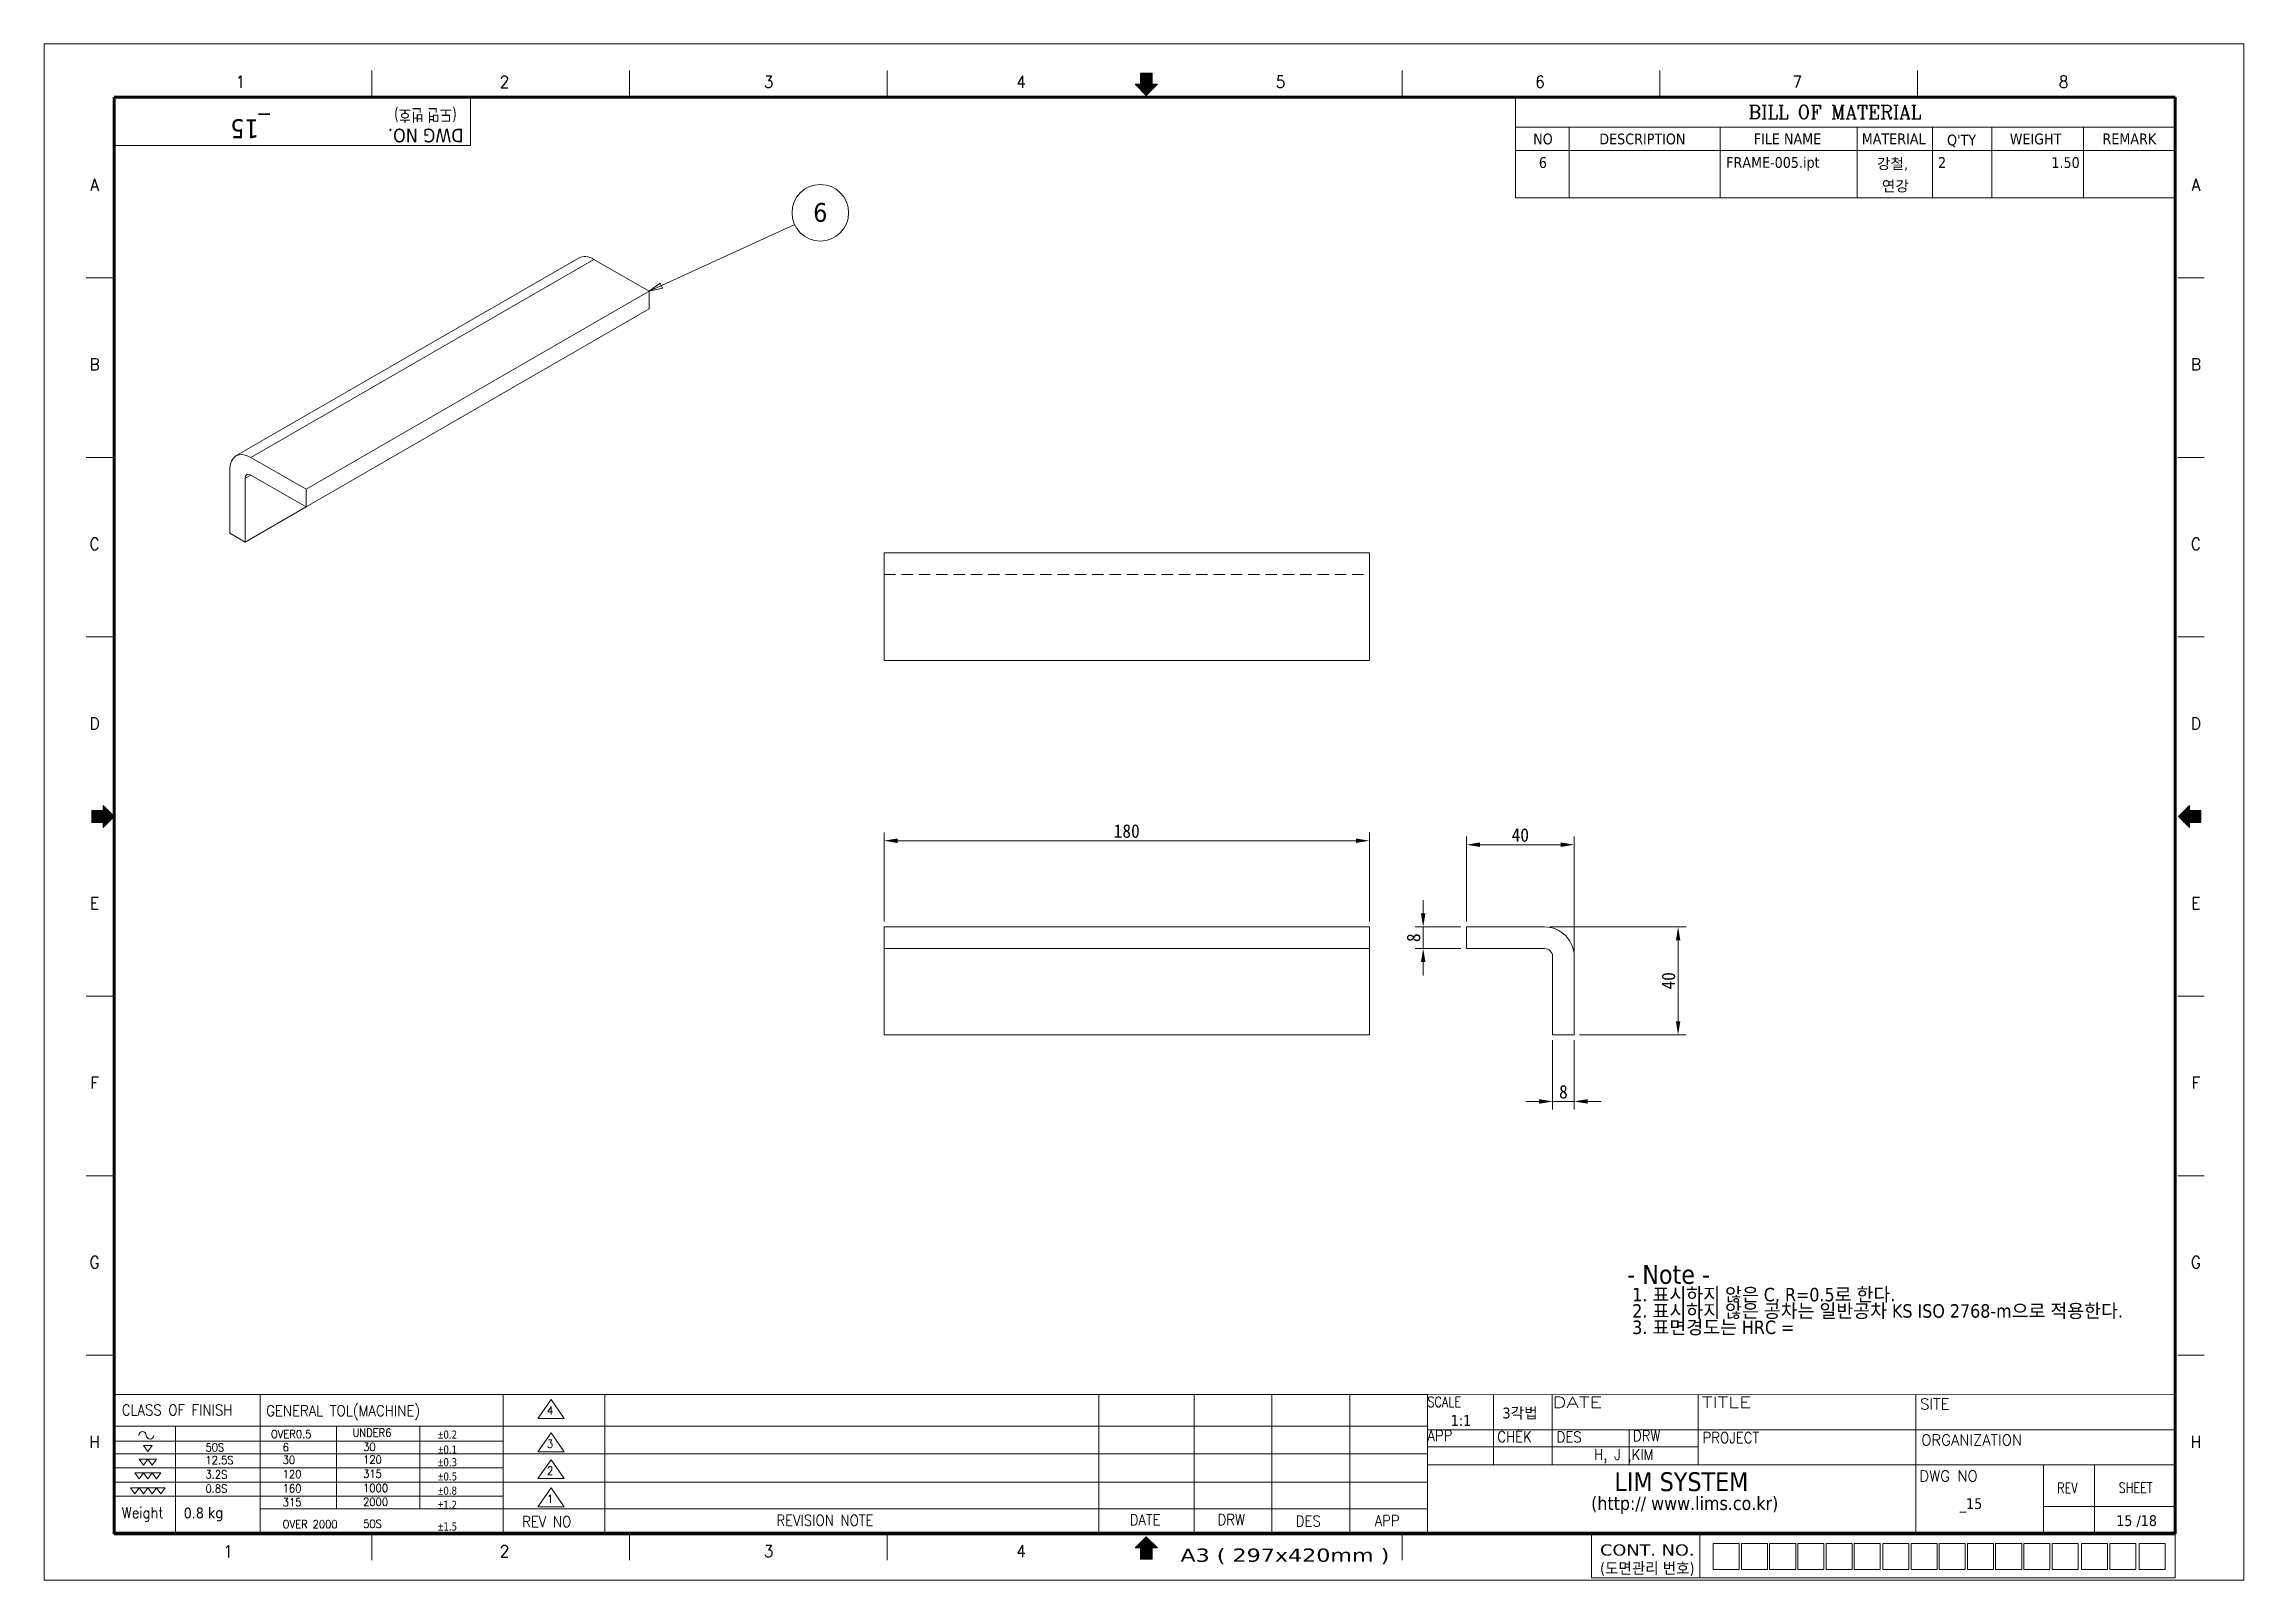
# Model space of a CAD drawing. Header units: millimetres. Extents: x 12 to 828, y 12 to 582.
import ezdxf
from ezdxf.enums import TextEntityAlignment as Align

# ---------------------------------------------------------------- set-up
doc = ezdxf.new("R2010")
doc.units = ezdxf.units.MM
doc.header["$LTSCALE"] = 2
doc.linetypes.add('HIDDEN', pattern=[9.525, 6.35, -3.175])
doc.layers.get('0').update_dxf_attribs({"lineweight": 18})
for name, color, linetype, lineweight in [('SkizziergeometrieWIN-ISO', 7, 'Continuous', 50), ('가는실선_A4', 7, 'Continuous', 5), ('경계(ISO)', 7, 'Continuous', 70), ('굵은실선_A3', 7, 'Continuous', 18), ('제목(ISO)', 7, 'Continuous', 50)]:
    doc.layers.add(name, color=color, linetype=linetype, lineweight=lineweight)
for name, color, linetype, lineweight, true_color in [('가는실선_A3', 9, 'Continuous', 5, 0x808080), ('가는파선_A3', 7, 'HIDDEN', 13, 0x008000), ('해치선_A3', 1, 'Continuous', 5, 0xff0000)]:
    doc.layers.add(name, color=color, linetype=linetype, lineweight=lineweight, true_color=true_color)
doc.styles.add('_ __ (ISO)', font='tahoma.ttf')
doc.styles.add('A3_DS_PartList', font='RomanC.shx')
doc.styles.add('A3_DS_TB02', font='tahoma.ttf')
doc.styles.add('ROMANC_37', font='tahoma.ttf')
doc.styles.add('ROMANC_61', font='ROMANC.shx')
doc.styles.add('주 텍스트 (ISO)', font='tahoma.ttf')
doc.styles.add('주문자_A3(3.5)', font='tahoma.ttf')
doc.styles.add('치수문자_A3(2.5)', font='')
doc.styles.add('텍스트 스타일12', font='tahoma.ttf')
doc.styles.add('텍스트 스타일171', font='ROMANC.shx', dxfattribs={"width": 0.9})
doc.styles.add('텍스트 스타일206', font='ROMANC.shx', dxfattribs={"width": 1.11072})
doc.styles.add('텍스트 스타일208', font='ROMANC.shx', dxfattribs={"width": 1.194322})
doc.styles.add('텍스트 스타일211', font='ROMANC.shx', dxfattribs={"width": 0.9})
doc.styles.add('텍스트 스타일213', font='RomanC.shx', dxfattribs={"width": 0.9})
doc.styles.add('텍스트 스타일233', font='RomanC.shx')
doc.styles.add('텍스트 스타일36', font='ROMANC.shx', dxfattribs={"width": 0.941937})
doc.styles.add('텍스트 스타일42', font='tahoma.ttf', dxfattribs={"width": 1.378837})
doc.styles.add('텍스트 스타일46', font='tahoma.ttf', dxfattribs={"width": 0.862937})
doc.styles.add('텍스트 스타일48', font='tahoma.ttf', dxfattribs={"width": 1.258573})
doc.styles.add('텍스트 스타일52', font='tahoma.ttf', dxfattribs={"width": 0.8})
doc.styles.add('텍스트 스타일65', font='romans.shx', dxfattribs={"width": 0.8})
doc.styles.get('치수문자_A3(2.5)').set_extended_font_data('GulimChe')
doc.dimstyles.new('치수_A3(2.5)', dxfattribs={"dimscale": 2, "dimtxt": 2.5, "dimasz": 2.5, "dimexe": 1.5, "dimexo": 1, "dimgap": 0.5, "dimtad": 1, "dimtoh": 1, "dimdec": 1, "dimrnd": 1e-08, "dimdsep": 46, "dimtxsty": '치수문자_A3(2.5)', "dimcen": 0.09, "dimdle": 10, "dimclrd": 8, "dimclre": 8, "dimclrt": 7, "dimadec": 1, "dimazin": 2, "dimtfac": 0.8, "dimtmove": 0, "dimatfit": 3, "dimfxl": 1, "dimtolj": 1, "dimtzin": 0, "dimlwd": -1, "dimlwe": -1, "dimarcsym": 0})

# ---------------------------------------------------------------- blocks, each defined once
blk = doc.blocks.new('경계 A3_경계')
for points in [[(405.98, 148.76), (403.92, 148.76), (403.92, 149.72), (401.86, 147.66), (403.92, 145.6), (403.92, 146.56), (405.98, 146.56)], [(211.52, 9.9), (211.52, 11.96), (212.48, 11.96), (210.42, 14.01), (208.36, 11.96), (209.32, 11.96), (209.32, 9.9)]]:
    blk.add_hatch(color=7).paths.add_polyline_path(points)
at = {"layer": '가는실선_A3'}
blk.add_hatch(color=7, dxfattribs=at).paths.add_polyline_path([(14.9, 148.76), (14.9, 146.56), (16.96, 146.56), (16.96, 145.6), (19.02, 147.66), (16.96, 149.72), (16.96, 148.76)])
at = {"layer": '해치선_A3'}
blk.add_hatch(color=7, dxfattribs=at).paths.add_polyline_path([(211.52, 283.53), (212.48, 283.53), (210.42, 281.47), (208.36, 283.53), (209.32, 283.53), (209.32, 285.59), (211.52, 285.59)])
for p, q in [((208.36, 283.53), (209.32, 283.53)), ((210.42, 281.47), (208.36, 283.53)), ((209.32, 285.59), (211.52, 285.59)), ((209.32, 283.53), (209.32, 285.59)), ((211.52, 285.59), (211.52, 283.53)), ((211.52, 283.53), (212.48, 283.53)), ((403.92, 149.72), (401.86, 147.66)), ((401.86, 147.66), (403.92, 145.6)), ((403.92, 148.76), (403.92, 149.72)), ((405.98, 148.76), (403.92, 148.76)), ((405.98, 146.56), (405.98, 148.76)), ((403.92, 146.56), (405.98, 146.56)), ((403.92, 145.6), (403.92, 146.56)), ((210.42, 14.01), (208.36, 11.96)), ((212.48, 11.96), (210.42, 14.01)), ((292.99, 6.43), (292.99, 14.6)), ((208.36, 11.96), (209.32, 11.96)), ((209.32, 11.96), (209.32, 9.9)), ((209.32, 9.9), (211.52, 9.9)), ((211.52, 9.9), (211.52, 11.96)), ((211.52, 11.96), (212.48, 11.96))]:
    blk.add_line(p, q)
at = {"color": 7}
for p, q in [((16.96, 148.76), (14.9, 148.76)), ((14.9, 148.76), (14.9, 146.56)), ((16.96, 149.72), (16.96, 148.76)), ((19.02, 147.66), (16.96, 149.72)), ((16.96, 145.6), (19.02, 147.66)), ((403.92, 149.72), (401.86, 147.66)), ((401.86, 147.66), (403.92, 145.6)), ((403.92, 148.76), (403.92, 149.72)), ((405.98, 148.76), (403.92, 148.76)), ((405.98, 146.56), (405.98, 148.76)), ((14.9, 146.56), (16.96, 146.56)), ((16.96, 146.56), (16.96, 145.6)), ((403.92, 145.6), (403.92, 146.56)), ((403.92, 146.56), (405.98, 146.56)), ((210.42, 14.01), (208.36, 11.96)), ((212.48, 11.96), (210.42, 14.01)), ((208.36, 11.96), (209.32, 11.96)), ((209.32, 11.96), (209.32, 9.9)), ((209.32, 9.9), (211.52, 9.9)), ((211.52, 9.9), (211.52, 11.96)), ((211.52, 11.96), (212.48, 11.96))]:
    blk.add_line(p, q, dxfattribs=at)
at = {"layer": 'SkizziergeometrieWIN-ISO', "lineweight": 18}
for p, q in [((6, 291), (414, 291)), ((6, 6), (6, 291)), ((414, 291), (414, 6)), ((414, 6), (6, 6))]:
    blk.add_line(p, q, dxfattribs=at)
at = {"layer": '가는실선_A3', "color": 7}
for p, q in [((66.79, 281.16), (66.79, 286.06)), ((114.57, 281.16), (114.57, 286.06)), ((162.34, 281.16), (162.34, 286.06)), ((257.9, 281.16), (257.9, 286.06)), ((305.67, 281.16), (305.67, 286.06)), ((353.45, 281.16), (353.45, 286.06)), ((18.75, 247.62), (13.85, 247.62)), ((401.71, 247.62), (406.61, 247.62)), ((18.75, 214.3), (13.85, 214.3)), ((401.71, 214.3), (406.61, 214.3)), ((18.75, 180.98), (13.85, 180.98)), ((401.71, 180.98), (406.61, 180.98)), ((14.9, 148.76), (16.96, 148.76)), ((14.9, 146.56), (14.9, 148.76)), ((16.96, 148.76), (16.96, 149.72)), ((16.96, 149.72), (19.02, 147.66)), ((19.02, 147.66), (16.96, 145.6)), ((16.96, 146.56), (14.9, 146.56)), ((16.96, 145.6), (16.96, 146.56)), ((18.75, 114.34), (13.85, 114.34)), ((401.71, 114.34), (406.61, 114.34)), ((18.75, 81.02), (13.85, 81.02)), ((401.71, 81.02), (406.61, 81.02)), ((18.75, 47.7), (13.85, 47.7)), ((18.75, 47.7), (13.85, 47.7)), ((401.71, 47.7), (406.61, 47.7)), ((66.79, 14.6), (66.79, 9.7)), ((66.79, 14.6), (66.79, 9.7)), ((114.57, 14.6), (114.57, 9.7)), ((162.34, 14.6), (162.34, 9.7)), ((257.9, 14.6), (257.9, 9.7)), ((313.09, 14.6), (313.09, 6.55)), ((315.58, 12.77), (315.58, 7.95)), ((315.58, 12.77), (320.4, 12.77)), ((320.4, 12.77), (320.4, 7.95)), ((320.81, 12.77), (320.81, 7.95)), ((320.81, 12.77), (325.63, 12.77)), ((325.63, 12.77), (325.63, 7.95)), ((326.03, 12.77), (326.03, 7.95)), ((326.03, 12.77), (330.86, 12.77)), ((330.86, 12.77), (330.86, 7.95)), ((331.26, 12.77), (336.09, 12.77)), ((331.26, 12.77), (331.26, 7.95)), ((336.09, 12.77), (336.09, 7.95)), ((336.49, 12.77), (336.49, 7.95)), ((336.49, 12.77), (341.31, 12.77)), ((341.31, 12.77), (341.31, 7.95)), ((341.72, 12.77), (341.72, 7.95)), ((341.72, 12.77), (346.54, 12.77)), ((346.54, 12.77), (346.54, 7.95)), ((347.03, 12.77), (351.86, 12.77)), ((347.03, 12.77), (347.03, 7.95)), ((351.86, 12.77), (351.86, 7.95)), ((352.26, 12.77), (352.26, 7.95)), ((352.26, 12.77), (357.09, 12.77)), ((357.09, 12.77), (357.09, 7.95)), ((357.49, 12.77), (357.49, 7.95)), ((357.49, 12.77), (362.31, 12.77)), ((362.31, 12.77), (362.31, 7.95)), ((362.72, 12.77), (362.72, 7.95)), ((362.72, 12.77), (367.54, 12.77)), ((367.54, 12.77), (367.54, 7.95)), ((367.94, 12.77), (372.77, 12.77)), ((367.94, 12.77), (367.94, 7.95)), ((372.77, 12.77), (372.77, 7.95)), ((373.17, 12.77), (373.17, 7.95)), ((373.17, 12.77), (378, 12.77)), ((378, 12.77), (378, 7.95)), ((378.4, 12.77), (378.4, 7.95)), ((378.4, 12.77), (383.22, 12.77)), ((383.22, 12.77), (383.22, 7.95)), ((383.88, 12.77), (388.7, 12.77)), ((383.88, 12.77), (383.88, 7.95)), ((388.7, 12.77), (388.7, 7.95)), ((389.1, 12.77), (389.1, 7.95)), ((389.1, 12.77), (393.93, 12.77)), ((393.93, 12.77), (393.93, 7.95)), ((394.55, 12.77), (394.55, 7.95)), ((394.55, 12.77), (399.37, 12.77)), ((399.37, 12.77), (399.37, 7.95)), ((401.22, 14.6), (401.22, 6.43)), ((292.99, 6.43), (401.22, 6.43)), ((315.58, 7.95), (320.4, 7.95)), ((320.81, 7.95), (325.63, 7.95)), ((326.03, 7.95), (330.86, 7.95)), ((331.26, 7.95), (336.09, 7.95)), ((336.49, 7.95), (341.31, 7.95)), ((341.72, 7.95), (346.54, 7.95)), ((347.03, 7.95), (351.86, 7.95)), ((352.26, 7.95), (357.09, 7.95)), ((357.49, 7.95), (362.31, 7.95)), ((362.72, 7.95), (367.54, 7.95)), ((367.94, 7.95), (372.77, 7.95)), ((373.17, 7.95), (378, 7.95)), ((378.4, 7.95), (383.22, 7.95)), ((383.88, 7.95), (388.7, 7.95)), ((389.1, 7.95), (393.93, 7.95)), ((394.55, 7.95), (399.37, 7.95))]:
    blk.add_line(p, q, dxfattribs=at)
at = {"layer": '가는실선_A3', "color": 7, "lineweight": 60}
for p, q in [((19.02, 281.16), (19.02, 14.6)), ((401.22, 281.16), (19.02, 281.16)), ((401.22, 14.6), (401.22, 281.16)), ((19.02, 14.6), (401.22, 14.6))]:
    blk.add_line(p, q, dxfattribs=at)
at = {"layer": '가는실선_A3', "color": 7, "lineweight": 13}
for p in [(85.08, 280.98), (19.02, 272.16)]:
    blk.add_line(p, (85.08, 272.16), dxfattribs=at)
at = {"layer": '굵은실선_A3'}
blk.add_line((212.48, 283.53), (210.42, 281.47), dxfattribs=at)
at = {"layer": '가는실선_A3', "color": 7, "style": '텍스트 스타일36', "width": 0.941937}
for s, p in [('1', (42.42, 283.98)), ('2', (91.4, 283.98)), ('3', (140.38, 283.98)), ('4', (187.21, 283.98)), ('5', (235.33, 283.98)), ('6', (283.45, 283.98)), ('7', (331.14, 283.98)), ('8', (380.55, 283.98)), ('A', (15.38, 264.88)), ('A', (405.08, 264.88)), ('B', (15.38, 231.56)), ('B', (405.08, 231.56)), ('C', (15.38, 198.24)), ('C', (405.08, 198.24)), ('D', (15.38, 164.92)), ('D', (405.08, 164.92)), ('E', (15.38, 131.6)), ('E', (405.08, 131.6)), ('F', (15.38, 98.28)), ('F', (405.08, 98.28)), ('G', (15.38, 64.96)), ('G', (405.08, 64.96)), ('H', (15.38, 31.64)), ('H', (405.08, 31.64)), ('1', (40.11, 11.29)), ('2', (91.4, 11.34)), ('3', (140.38, 11.34)), ('4', (187.21, 11.34))]:
    blk.add_text(s, height=2.2, dxfattribs=at).set_placement(p, align=Align.MIDDLE_CENTER)
at = {"layer": '가는실선_A3', "color": 7, "style": '텍스트 스타일52', "width": 0.8}
blk.add_text('(도면 번호)', height=2.293, rotation=180, dxfattribs=at).set_placement((82.53, 278.93))
at = {"layer": '가는실선_A3', "color": 7, "style": 'ROMANC_37'}
blk.add_text('DWG NO.', height=2.527, rotation=180, dxfattribs=at).set_placement((83.82, 275.28))
at = {"layer": '가는실선_A3', "color": 7}
for s, height, style, width, p, p2 in [('CONT. NO.', 2.084, '텍스트 스타일48', 1.258564, (294.58, 10.53), (312.09, 10.53)), ('A3 ( 297x420mm )', 2.463, '텍스트 스타일42', 1.378315, (216.76, 9.38), (255.51, 9.38)), ('(도면관리 번호)', 2.084, '텍스트 스타일46', 0.982376, (294.58, 7.15), (312.09, 7.15))]:
    blk.add_text(s, height=height, dxfattribs=dict(at, style=style, width=width)).set_placement(p, p2, align=Align.FIT)
at = {"layer": '경계(ISO)', "insert": (44.22, 275.84), "char_height": 3.5, "attachment_point": 5, "rotation": 180, "style": '주 텍스트 (ISO)'}
blk.add_mtext('_15 ', dxfattribs=at)
blk = doc.blocks.new('제목 블록 A3_표제란')
at = {"layer": '가는실선_A4', "lineweight": 13}
for p, q in [((25.42, 38.66), (269.12, 38.66)), ((208.17, 38.66), (208.17, 13.12)), ((269.12, 38.66), (407.77, 38.63)), ((25.42, 32.81), (269.12, 32.81))]:
    blk.add_line(p, q, dxfattribs=at)
at = {"layer": '가는실선_A4'}
for p, q in [((25.42, 13.12), (25.42, 38.66)), ((52.65, 38.66), (52.65, 13.12)), ((97.69, 38.66), (97.69, 13.12)), ((106.58, 37.75), (104.15, 34.26)), ((109.02, 34.26), (106.58, 37.75)), ((116.56, 13.12), (116.56, 38.69)), ((225.83, 38.66), (225.83, 12.86)), ((240.26, 38.66), (240.26, 12.86)), ((254.69, 38.66), (254.69, 13.12)), ((281.38, 38.66), (281.38, 25.66)), ((292.25, 38.65), (292.25, 25.66)), ((319.29, 38.65), (319.29, 25.66)), ((407.76, 13.12), (407.77, 38.63)), ((36.93, 32.81), (36.93, 19.82)), ((66.8, 32.81), (66.8, 17.47)), ((82.25, 32.81), (82.25, 17.47)), ((104.15, 34.26), (109.02, 34.26)), ((97.69, 30.03), (25.42, 30.03)), ((30.98, 29.24), (32.59, 29.24)), ((31.78, 28.13), (30.98, 29.24)), ((32.59, 29.24), (31.78, 28.13)), ((106.58, 31.55), (104.15, 28.06)), ((109.02, 28.06), (106.58, 31.55)), ((306.52, 32.15), (306.52, 25.66)), ((97.69, 25.05), (25.42, 25.05)), ((30.19, 26.66), (31.8, 26.66)), ((30.99, 25.55), (30.19, 26.66)), ((31.8, 26.66), (30.99, 25.55)), ((31.8, 26.66), (33.4, 26.66)), ((32.6, 25.55), (31.8, 26.66)), ((33.4, 26.66), (32.6, 25.55)), ((104.15, 28.06), (109.02, 28.06)), ((106.58, 26.57), (104.15, 23.08)), ((109.02, 23.08), (106.58, 26.57)), ((28.59, 21.34), (30.19, 21.34)), ((29.39, 20.23), (28.59, 21.34)), ((29.38, 24.16), (30.98, 24.16)), ((30.18, 23.05), (29.38, 24.16)), ((30.19, 21.34), (29.39, 20.23)), ((30.98, 24.16), (30.18, 23.05)), ((30.19, 21.34), (31.8, 21.34)), ((31, 20.23), (30.19, 21.34)), ((30.98, 24.16), (32.59, 24.16)), ((31.79, 23.05), (30.98, 24.16)), ((31.8, 21.34), (31, 20.23)), ((32.59, 24.16), (31.79, 23.05)), ((31.8, 21.34), (33.41, 21.34)), ((32.6, 20.23), (31.8, 21.34)), ((32.59, 24.16), (34.2, 24.16)), ((33.39, 23.05), (32.59, 24.16)), ((33.41, 21.34), (32.6, 20.23)), ((34.2, 24.16), (33.39, 23.05)), ((33.41, 21.34), (35.01, 21.34)), ((34.21, 20.23), (33.41, 21.34)), ((35.01, 21.34), (34.21, 20.23)), ((104.15, 23.08), (109.02, 23.08)), ((106.58, 21.34), (104.15, 17.85)), ((109.02, 17.85), (106.58, 21.34)), ((97.69, 19.82), (25.42, 19.82)), ((36.93, 19.82), (36.93, 13.12)), ((104.15, 17.85), (109.02, 17.85)), ((25.42, 13.12), (407.76, 13.12)), ((208.17, 13.12), (25.42, 13.12))]:
    blk.add_line(p, q, dxfattribs=at)
at = {"layer": '가는실선_A4', "color": 7}
for p, q in [((269.12, 13.12), (269.12, 38.66)), ((359.7, 38.64), (359.69, 13.12)), ((269.12, 32.15), (407.77, 32.15)), ((269.09, 27.68), (25.42, 27.68)), ((407.76, 25.66), (269.12, 25.66)), ((383.36, 25.66), (383.36, 13.12)), ((269.12, 22.4), (25.42, 22.4)), ((269.12, 17.47), (52.65, 17.47)), ((383.36, 17.91), (407.76, 17.92))]:
    blk.add_line(p, q, dxfattribs=at)
at = {"layer": '가는실선_A4', "color": 7, "linetype": 'Continuous'}
blk.add_line((392.85, 25.66), (392.85, 13.12), dxfattribs=at)
at = {"layer": '가는실선_A4'}
for centre, start, end in [((30.81, 31.11), 0, 180), ((32.21, 31.11), 180, 0)]:
    blk.add_arc(centre, 0.698, start, end, dxfattribs=at)
at = {"layer": '제목(ISO)', "color": 208, "lineweight": 5, "true_color": 0x400040}
blk.add_line((269.12, 28.95), (319.29, 28.95), dxfattribs=at)
at = {"layer": '가는실선_A3', "color": 7, "style": '텍스트 스타일12'}
blk.add_attdef('질량\\P1;_001', (38.45, 15.71), '', height=2, dxfattribs=at)
at = {"layer": '가는실선_A4', "color": 7}
for s, height, style, width, p in [('CLASS OF FINISH', 2, '텍스트 스타일171', 0.9, (26.97, 34.81)), ('GENERAL TOL(MACHINE)', 2, '텍스트 스타일171', 0.9, (53.76, 34.67)), ('SCALE', 1.911, '텍스트 스타일65', 0.8, (269.12, 36.36)), ('4', 1.5, '텍스트 스타일211', 0.9, (105.83, 34.98)), ('50S', 1.5, '텍스트 스타일211', 0.9, (42.49, 28.11)), ('OVER0.5', 1.5, '텍스트 스타일211', 0.9, (54.63, 30.6)), ('6', 1.5, '텍스트 스타일211', 0.9, (56.81, 28.15)), ('UNDER6', 1.5, '텍스트 스타일211', 0.9, (69.75, 30.85)), ('30', 1.5, '텍스트 스타일211', 0.9, (71.73, 28.22)), ('3', 1.5, '텍스트 스타일211', 0.9, (105.83, 28.78)), ('APP', 2, '텍스트 스타일171', 0.9, (269.12, 30.05)), ('CHEK', 2, '텍스트 스타일171', 0.9, (282.07, 29.86)), ('DES', 2, '텍스트 스타일171', 0.9, (293.07, 29.82)), ('DRW', 2, '텍스트 스타일171', 0.9, (307.23, 30.03)), ('PROJECT', 2, '텍스트 스타일171', 0.9, (320.13, 29.68)), ('3.2S', 1.5, '텍스트 스타일211', 0.9, (42.49, 23.12)), ('12.5S', 1.5, '텍스트 스타일211', 0.9, (42.49, 25.76)), ('30', 1.5, '텍스트 스타일211', 0.9, (56.81, 25.8)), ('120', 1.5, '텍스트 스타일211', 0.9, (56.81, 23.16)), ('315', 1.5, '텍스트 스타일211', 0.9, (71.73, 23.23)), ('120', 1.5, '텍스트 스타일211', 0.9, (71.73, 25.86)), ('2', 1.5, '텍스트 스타일211', 0.9, (105.83, 23.8)), ('H, J ,KIM', 2, '텍스트 스타일171', 0.9, (300.03, 26.54)), ('0.8S', 1.5, '텍스트 스타일211', 0.9, (42.49, 20.48)), ('160', 1.5, '텍스트 스타일211', 0.9, (56.81, 20.52)), ('1000', 1.5, '텍스트 스타일213', 0.9, (71.72, 20.59)), ('REV', 1.911, '텍스트 스타일65', 0.8, (385.9, 20.39)), ('SHEET', 1.911, '텍스트 스타일65', 0.8, (397.3, 20.42)), ('Weight', 2, '텍스트 스타일171', 0.9, (26.97, 15.76)), ('315', 1.5, '텍스트 스타일213', 0.9, (56.81, 17.94)), ('2000', 1.5, '텍스트 스타일211', 0.9, (71.72, 18.01)), ('1', 1.5, '텍스트 스타일211', 0.9, (105.83, 18.57)), ('REVISION NOTE', 2, '텍스트 스타일171', 0.9, (148.38, 14.33)), ('DATE', 2, '텍스트 스타일171', 0.9, (213.9, 14.44)), ('DRW', 2, '텍스트 스타일171', 0.9, (230.19, 14.46)), ('OVER 2000', 1.5, '텍스트 스타일211', 0.9, (56.81, 13.87)), ('50S', 1.5, '텍스트 스타일211', 0.9, (71.73, 13.94)), ('REV NO', 2, '텍스트 스타일171', 0.9, (101.23, 14.1)), ('DES', 2, '텍스트 스타일171', 0.9, (244.7, 14.2)), ('APP', 2, '텍스트 스타일171', 0.9, (259.32, 14.27))]:
    blk.add_text(s, height=height, dxfattribs=dict(at, style=style, width=width)).set_placement(p)
for s, style, width, p, p2 in [('DATE', '텍스트 스타일208', 1.22262, (292.31, 36.23), (301.51, 36.23)), ('TITLE', '텍스트 스타일206', 1.136317, (320.02, 36.23), (329.22, 36.23))]:
    blk.add_text(s, height=2, dxfattribs=dict(at, style=style, width=width)).set_placement(p, p2, align=Align.FIT)
at = {"layer": '가는실선_A4', "color": 7, "style": '텍스트 스타일233'}
for s, p in [('SITE', (360.5, 35.93)), ('ORGANIZATION', (360.7, 29.24)), ('DWG NO', (360.36, 22.57))]:
    blk.add_text(s, height=2, dxfattribs=at).set_placement(p)
at = {"layer": '가는실선_A4', "color": 7}
for s, insert, char_height, attachment_point, style in [('\\fTahoma|b0|i0;\\H2.0000;3각법', (283.03, 35.14), 2, 4, '주문자_A3(3.5)'), ('\\fAIGDT|b0|i0;\\W0.90;\\H1.5000;`\\fTahoma|b0|i0;\\W0.90;\\H1.5000;0.2', (85.63, 30.47), 1.5, 7, 'ROMANC_61'), ('\\fAIGDT|b0|i0;\\W0.90;\\H1.5000;`\\fTahoma|b0|i0;\\W0.90;\\H1.5000;0.1', (85.63, 27.69), 1.5, 7, 'ROMANC_61'), ('\\fAIGDT|b0|i0;\\W0.90;\\H1.5000;`\\fTahoma|b0|i0;\\W0.90;\\H1.5000;0.3', (85.63, 25.34), 1.5, 7, 'ROMANC_61'), ('\\fAIGDT|b0|i0;\\W0.90;\\H1.5000;`\\fTahoma|b0|i0;\\W0.90;\\H1.5000;0.5', (85.63, 22.71), 1.5, 7, 'ROMANC_61'), ('\\fAIGDT|b0|i0;\\W0.90;\\H1.5000;`\\fTahoma|b0|i0;\\W0.90;\\H1.5000;0.8', (85.62, 20.06), 1.5, 7, 'ROMANC_61'), ('\\fAIGDT|b0|i0;\\W0.90;\\H1.5000;`\\fTahoma|b0|i0;\\W0.90;\\H1.5000;1.2', (85.62, 17.48), 1.5, 7, 'ROMANC_61'), ('\\fAIGDT|b0|i0;\\W0.90;\\H1.5000;`\\fTahoma|b0|i0;\\W0.90;\\H1.5000;1.5', (85.63, 13.42), 1.5, 7, 'ROMANC_61')]:
    blk.add_mtext(s, dxfattribs=dict(at, insert=insert, char_height=char_height, attachment_point=attachment_point, style=style))
at = {"layer": '가는실선_A4', "char_height": 2, "style": '주 텍스트 (ISO)'}
for s, insert, attachment_point in [('\\fTahoma|b0|i0;\\H2.0000;_15 ', (369.91, 18.11), 5), ('\\fTahoma|b0|i0;\\H2.0000;15 /18 ', (400.63, 16.28), 2)]:
    blk.add_mtext(s, dxfattribs=dict(at, insert=insert, attachment_point=attachment_point))
at = {"layer": '가는실선_A4', "color": 7, "style": '텍스트 스타일12'}
blk.add_attdef('설명', text='', height=2, dxfattribs=at).set_placement((331.27, 35.73), align=Align.MIDDLE_LEFT)
blk.add_attdef('SCALE_001', (273.43, 32.87), '', height=2, dxfattribs=at)
blk.add_attdef('프로젝트', text='', height=2, dxfattribs=at).set_placement((340.77, 28.27), align=Align.MIDDLE_CENTER)
at = {"layer": '가는실선_A4', "style": '텍스트 스타일12'}
blk.add_attdef('리비전_번호', text='', height=2, dxfattribs=at).set_placement((388.38, 15.27), align=Align.MIDDLE_CENTER)
at = {"layer": '제목(ISO)', "char_height": 3.5, "attachment_point": 1, "style": '주 텍스트 (ISO)'}
for s, insert, line_spacing_factor in [('- Note -\\P{\\H0.71429x; 1. \\fGulim|b0|i0|c129|p50;표시하지 않은 \\fTahoma|b0|i0|c129|p34;C, R=0.5\\fGulim|b0|i0|c129|p50;로 한다\\fTahoma|b0|i0|c129|p34;.\\H1.54068x; \\H0.64906x;\\P 2. \\fGulim|b0|i0|c129|p50;표시하지 않은 공차는 일반공차 \\fTahoma|b0|i0|c129|p34;KS ISO 2768-m\\fGulim|b0|i0|c129|p50;으로 적용한다\\fTahoma|b0|i0|c129|p34;.\\H1.32612x; \\H0.75408x;\\P 3. \\fGulim|b0|i0|c129|p50;표면경도는 \\fTahoma|b0|i0|c129|p34;HRC = \\H1.31974x; }', (306.15, 62.72), 0.727683), ('{\\H1x;    LIM SYSTEM\\H0.71429x;  \\P (http:// www.lims.co.kr)\\H1.44773x; }', (298.53, 24.26), 0.771785)]:
    blk.add_mtext(s, dxfattribs=dict(at, insert=insert, line_spacing_factor=line_spacing_factor))
at = {"layer": '제목(ISO)', "style": '텍스트 스타일12'}
for tag, p in [('관리자', (373.93, 36.39)), ('공급업자', (383.08, 28.64))]:
    blk.add_attdef(tag, text='', height=2, dxfattribs=at).set_placement(p, align=Align.TOP_LEFT)
blk = doc.blocks.new('*D16')
at = {"layer": 'Defpoints', "color": 0, "transparency": 16777216}
for p in [(323.59, 286.34), (323.59, 254.34), (503.59, 254.34)]:
    blk.add_point(p, dxfattribs=at)
at = {"layer": '가는실선_A4', "color": 8, "transparency": 16777216}
for p, q in [((323.59, 256.34), (323.59, 289.34)), ((498.59, 286.34), (328.59, 286.34)), ((503.59, 256.34), (503.59, 289.34))]:
    blk.add_line(p, q, dxfattribs=at)
for points in [[(328.59, 287.17), (328.59, 285.5), (323.59, 286.34)], [(498.59, 287.17), (498.59, 285.5), (503.59, 286.34)]]:
    blk.add_solid(points, dxfattribs=at)
at = {"layer": '가는실선_A4', "color": 7, "transparency": 16777216, "insert": (413.59, 289.9), "char_height": 5, "attachment_point": 5, "style": '치수문자_A3(2.5)'}
blk.add_mtext('\\A1;180', dxfattribs=at)
blk = doc.blocks.new('*D17')
at = {"layer": 'Defpoints', "color": 0, "transparency": 16777216}
for p in [(571.57, 214.34), (579.57, 214.34), (571.57, 189.6)]:
    blk.add_point(p, dxfattribs=at)
at = {"layer": '가는실선_A4', "color": 8, "transparency": 16777216}
for p, q in [((571.57, 212.34), (571.57, 186.6)), ((579.57, 212.34), (579.57, 186.6)), ((566.57, 189.6), (561.57, 189.6)), ((579.57, 189.6), (571.57, 189.6)), ((584.57, 189.6), (589.57, 189.6))]:
    blk.add_line(p, q, dxfattribs=at)
for points in [[(566.57, 190.43), (566.57, 188.76), (571.57, 189.6)], [(584.57, 190.43), (584.57, 188.76), (579.57, 189.6)]]:
    blk.add_solid(points, dxfattribs=at)
at = {"layer": '가는실선_A4', "color": 7, "transparency": 16777216, "insert": (575.57, 193.15), "char_height": 5, "attachment_point": 5, "style": '치수문자_A3(2.5)'}
blk.add_mtext('\\A1;8', dxfattribs=at)
blk = doc.blocks.new('*D18')
at = {"layer": 'Defpoints', "color": 0, "transparency": 16777216}
for p in [(539.57, 254.34), (523.55, 246.34), (539.57, 246.34)]:
    blk.add_point(p, dxfattribs=at)
at = {"layer": '가는실선_A4', "color": 8, "transparency": 16777216}
for p, q in [((523.55, 259.34), (523.55, 264.34)), ((537.57, 254.34), (520.55, 254.34)), ((523.55, 254.34), (523.55, 246.34)), ((537.57, 246.34), (520.55, 246.34)), ((523.55, 241.34), (523.55, 236.34))]:
    blk.add_line(p, q, dxfattribs=at)
for points in [[(522.72, 259.34), (524.39, 259.34), (523.55, 254.34)], [(522.72, 241.34), (524.39, 241.34), (523.55, 246.34)]]:
    blk.add_solid(points, dxfattribs=at)
at = {"layer": '가는실선_A4', "color": 7, "transparency": 16777216, "insert": (520, 250.34), "char_height": 5, "attachment_point": 5, "rotation": 90, "style": '치수문자_A3(2.5)'}
blk.add_mtext('\\A1;8', dxfattribs=at)
blk = doc.blocks.new('*D19')
at = {"layer": 'Defpoints', "color": 0, "transparency": 16777216}
for p in [(568.57, 254.34), (618.1, 254.34), (579.57, 214.34)]:
    blk.add_point(p, dxfattribs=at)
at = {"layer": '가는실선_A4', "color": 8, "transparency": 16777216}
for p, q in [((570.57, 254.34), (621.1, 254.34)), ((618.1, 219.34), (618.1, 249.34)), ((581.57, 214.34), (621.1, 214.34))]:
    blk.add_line(p, q, dxfattribs=at)
for points in [[(617.27, 249.34), (618.94, 249.34), (618.1, 254.34)], [(617.27, 219.34), (618.94, 219.34), (618.1, 214.34)]]:
    blk.add_solid(points, dxfattribs=at)
at = {"layer": '가는실선_A4', "color": 7, "transparency": 16777216, "insert": (614.54, 234.34), "char_height": 5, "attachment_point": 5, "rotation": 90, "style": '치수문자_A3(2.5)'}
blk.add_mtext('\\A1;40', dxfattribs=at)
blk = doc.blocks.new('*D20')
at = {"layer": 'Defpoints', "color": 0, "transparency": 16777216}
for p in [(579.57, 284.87), (539.57, 254.34), (579.57, 243.34)]:
    blk.add_point(p, dxfattribs=at)
at = {"layer": '가는실선_A4', "color": 8, "transparency": 16777216}
for p, q in [((539.57, 256.34), (539.57, 287.87)), ((579.57, 245.34), (579.57, 287.87)), ((544.57, 284.87), (574.57, 284.87))]:
    blk.add_line(p, q, dxfattribs=at)
for points in [[(544.57, 285.7), (544.57, 284.04), (539.57, 284.87)], [(574.57, 285.7), (574.57, 284.04), (579.57, 284.87)]]:
    blk.add_solid(points, dxfattribs=at)
at = {"layer": '가는실선_A4', "color": 7, "transparency": 16777216, "insert": (559.57, 288.43), "char_height": 5, "attachment_point": 5, "style": '치수문자_A3(2.5)'}
blk.add_mtext('\\A1;40', dxfattribs=at)
blk = doc.blocks.new('BILL OF MATERIAL12')
at = {"layer": '가는실선_A4'}
for p, q in [((401.22, 281.16), (278.87, 281.16)), ((278.87, 281.16), (278.87, 275.59)), ((401.22, 281.16), (401.22, 275.59)), ((401.22, 275.59), (278.87, 275.59)), ((278.87, 275.59), (278.87, 271.21)), ((288.87, 275.59), (288.87, 271.21)), ((316.87, 275.59), (316.87, 271.21)), ((342.27, 275.59), (342.27, 271.21)), ((356.22, 275.59), (356.22, 271.21)), ((367.22, 275.59), (367.22, 271.21)), ((384.22, 275.59), (384.22, 271.21)), ((401.22, 275.59), (401.22, 271.21)), ((401.22, 271.21), (278.87, 271.21)), ((278.87, 271.21), (278.87, 262.45)), ((288.87, 271.21), (288.87, 262.45)), ((316.87, 271.21), (316.87, 262.45)), ((342.27, 271.21), (342.27, 262.45)), ((356.22, 271.21), (356.22, 262.45)), ((367.22, 271.21), (367.22, 262.45)), ((384.22, 271.21), (384.22, 262.45)), ((401.22, 271.21), (401.22, 262.45)), ((401.22, 262.45), (278.87, 262.45))]:
    blk.add_line(p, q, dxfattribs=at)
at = {"layer": '가는실선_A4', "color": 7, "attachment_point": 7}
for s, insert, char_height, style in [('BILL OF MATERIAL', (322.09, 277.12), 2.5, 'A3_DS_PartList'), ('NO', (282.18, 272.34), 2, 'A3_DS_TB02'), ('DESCRIPTION', (294.44, 272.34), 2, 'A3_DS_TB02'), ('FILE NAME', (323.08, 272.4), 2, 'A3_DS_TB02'), ('MATERIAL', (343.11, 272.4), 2, 'A3_DS_TB02'), ("Q'TY", (358.93, 271.83), 2, 'A3_DS_TB02'), ('WEIGHT', (370.58, 272.34), 2, 'A3_DS_TB02'), ('REMARK', (387.75, 272.4), 2, 'A3_DS_TB02'), ('6', (283.23, 267.96), 2, 'A3_DS_TB02'), ('FRAME-005.ipt', (317.97, 267.45), 2, 'A3_DS_TB02'), ('강철, ', (345.93, 267.47), 2, 'A3_DS_TB02'), ('2', (357.26, 268), 2, 'A3_DS_TB02'), ('1.50', (378.28, 267.96), 2, 'A3_DS_TB02'), ('연강', (346.83, 263.44), 2, 'A3_DS_TB02')]:
    blk.add_mtext(s, dxfattribs=dict(at, insert=insert, char_height=char_height, style=style))
blk = doc.blocks.new('품번기호18')
at = {"layer": '가는실선_A3'}
for p, q in [((120.5, 246.16), (145.22, 257.51)), ((120.3, 246.61), (118.23, 245.12)), ((120.5, 246.16), (118.23, 245.12)), ((118.23, 245.12), (120.71, 245.7)), ((120.71, 245.7), (120.3, 246.61))]:
    blk.add_line(p, q, dxfattribs=at)
at = {"layer": '가는실선_A3', "flags": 128}
blk.add_lwpolyline([(120.3, 246.61), (118.23, 245.12), (120.71, 245.7), (120.3, 246.61)], dxfattribs=at)
at = {"layer": '가는실선_A3'}
blk.add_circle((149.97, 259.69), 5.25, dxfattribs=at)
blk.add_solid([(120.3, 246.61), (118.23, 245.12), (120.71, 245.7), (120.3, 246.61)], dxfattribs=at)
at = {"layer": '가는실선_A3', "color": 7, "insert": (149.97, 259.72), "char_height": 3.5, "attachment_point": 5, "style": '_ __ (ISO)'}
blk.add_mtext('6', dxfattribs=at)

msp = doc.modelspace()

# ---------------------------------------------------------------- linework, layer by layer
at = {"layer": '가는실선_A3'}
for p, q in [((88.68, 428.59), (215.96, 502.07)), ((86.56, 420.83), (88.68, 422.05))]:
    msp.add_line(p, q, dxfattribs=at)
at = {"layer": '가는파선_A3', "ltscale": 0.337458}
msp.add_line((323.59, 385.19), (503.59, 385.19), dxfattribs=at)
at = {"layer": '굵은실선_A3'}
for p, q in [((83.18, 429.13), (210.46, 502.61)), ((215.96, 502.07), (236.46, 490.23)), ((236.46, 490.23), (109.19, 416.75)), ((236.46, 483.7), (236.46, 490.23)), ((109.19, 410.21), (236.46, 483.7)), ((88.68, 428.59), (109.19, 416.75)), ((80.9, 400.42), (80.9, 424.09)), ((86.56, 420.83), (86.56, 397.15)), ((88.68, 422.05), (109.19, 410.21)), ((109.19, 416.75), (109.19, 410.21)), ((86.56, 397.15), (109.19, 410.21)), ((86.56, 397.15), (80.9, 400.42)), ((503.59, 393.19), (323.59, 393.19)), ((323.59, 382.19), (323.59, 393.19)), ((503.59, 393.19), (503.59, 382.19)), ((323.59, 382.19), (323.59, 353.19)), ((503.59, 382.19), (503.59, 353.19)), ((503.59, 353.19), (323.59, 353.19)), ((323.59, 254.34), (323.59, 246.34)), ((503.59, 254.34), (323.59, 254.34)), ((503.59, 246.34), (503.59, 254.34)), ((568.57, 254.34), (539.57, 254.34)), ((539.57, 246.34), (539.57, 254.34)), ((323.59, 246.34), (323.59, 243.34)), ((323.59, 246.34), (503.59, 246.34)), ((503.59, 243.34), (503.59, 246.34)), ((568.57, 246.34), (539.57, 246.34)), ((323.59, 243.34), (323.59, 214.34)), ((503.59, 214.34), (503.59, 243.34)), ((571.57, 214.34), (571.57, 243.34)), ((579.57, 243.34), (579.57, 214.34)), ((323.59, 214.34), (503.59, 214.34)), ((579.57, 214.34), (571.57, 214.34))]:
    msp.add_line(p, q, dxfattribs=at)
for radius in [11, 3]:
    msp.add_arc((568.57, 243.34), radius, 0, 90, dxfattribs=at)
for centre, major_axis, end_param in [((215.96, 493.09), (-5.5, 9.53), 6.283185), ((88.68, 419.6), (-5.5, 9.53), 7.068583), ((88.68, 419.6), (-1.5, 2.6), 7.068583)]:
    msp.add_ellipse(centre, major_axis=major_axis, ratio=0.57735, start_param=5.497787, end_param=end_param, dxfattribs=at)

# ---------------------------------------------------------------- block references
at = {"xscale": 2, "yscale": 2, "zscale": 2}
msp.add_blockref('경계 A3_경계', (0, 0), dxfattribs=at)
msp.add_blockref('제목 블록 A3_표제란', (-13.09, 3.47), dxfattribs=at).add_auto_attribs({'SCALE_001': '1:1', '질량\\P1;_001': '0.8 kg'})
at = {"layer": '가는실선_A3', "xscale": 2, "yscale": 2, "zscale": 2}
msp.add_blockref('품번기호18', (0, 0), dxfattribs=at)
at = {"layer": '가는실선_A4', "xscale": 2, "yscale": 2, "zscale": 2}
msp.add_blockref('BILL OF MATERIAL12', (0, 0), dxfattribs=at)

# ---------------------------------------------------------------- dimensions: what is measured, and where the dimension line sits
at = {"layer": '가는실선_A4', "color": 8, "true_color": 0x808080}
for base, p1, p2, angle, override, picture, middle in [((323.59, 286.34), (503.59, 254.34), (323.59, 254.34), 180, {"dimgap": 0.5, "dimtoh": 0, "dimdec": 1, "dimtol": 0, "dimlim": 0, "dimtp": 0, "dimtm": 0, "dimtdec": 2, "dimtofl": 0, "dimatfit": 1}, '*D16', (413.59, 286.34)), ((579.57, 284.87), (539.57, 254.34), (579.57, 243.34), 180, {"dimgap": 0.5, "dimtoh": 0, "dimdec": 1, "dimtol": 0, "dimlim": 0, "dimtp": 0, "dimtm": 0, "dimtdec": 2, "dimtofl": 0, "dimatfit": 1}, '*D20', (559.57, 284.87)), ((523.55, 246.34), (539.57, 254.34), (539.57, 246.34), 90, {"dimgap": 0.5, "dimtoh": 0, "dimdec": 1, "dimtol": 0, "dimlim": 0, "dimtp": 0, "dimtm": 0, "dimtdec": 2, "dimtofl": 1, "dimatfit": 1}, '*D18', (523.55, 250.34)), ((618.1, 254.34), (579.57, 214.34), (568.57, 254.34), 90, {"dimgap": 0.5, "dimtoh": 0, "dimdec": 1, "dimtol": 0, "dimlim": 0, "dimtp": 0, "dimtm": 0, "dimtdec": 2, "dimtofl": 0, "dimatfit": 1}, '*D19', (618.1, 234.34)), ((571.57, 189.6), (579.57, 214.34), (571.57, 214.34), 180, {"dimgap": 0.5, "dimtoh": 0, "dimdec": 1, "dimtol": 0, "dimlim": 0, "dimtp": 0, "dimtm": 0, "dimtdec": 2, "dimtofl": 1, "dimatfit": 1}, '*D17', (575.57, 189.6))]:
    dim = msp.add_linear_dim(base=base, p1=p1, p2=p2, angle=angle, dimstyle='치수_A3(2.5)', override=override, dxfattribs=at)
    dim.commit()
    dim.dimension.update_dxf_attribs({"geometry": picture, "text_midpoint": middle, "dimtype": 160})

doc.saveas('drawing.dxf')
